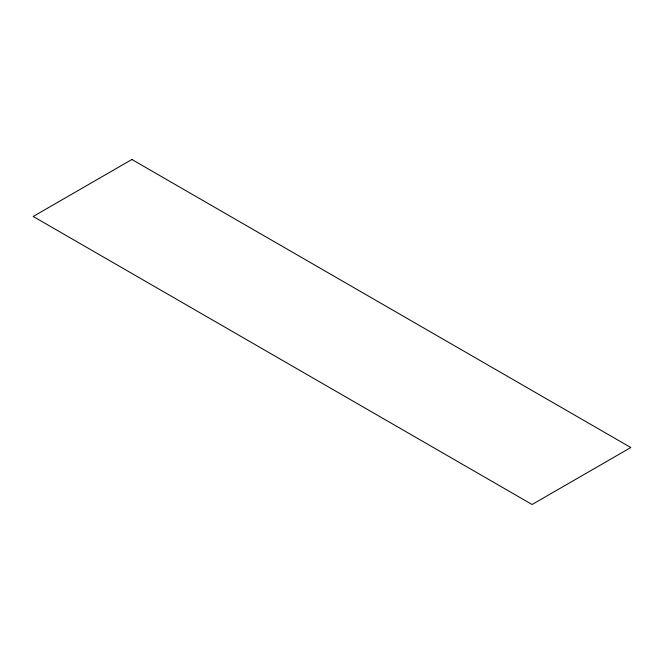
<?xml version="1.0" encoding="UTF-8"?>
<svg xmlns="http://www.w3.org/2000/svg" width="664" height="664" viewBox="0 0 664 664"><rect width="100%" height="100%" fill="white"/><g stroke="black" fill="none" stroke-linecap="round" stroke-linejoin="round"><path stroke-width="1" d="M131.904 159.493L33.2 216.472L532.096 504.507L630.8 447.528L131.904 159.493"/></g></svg>
